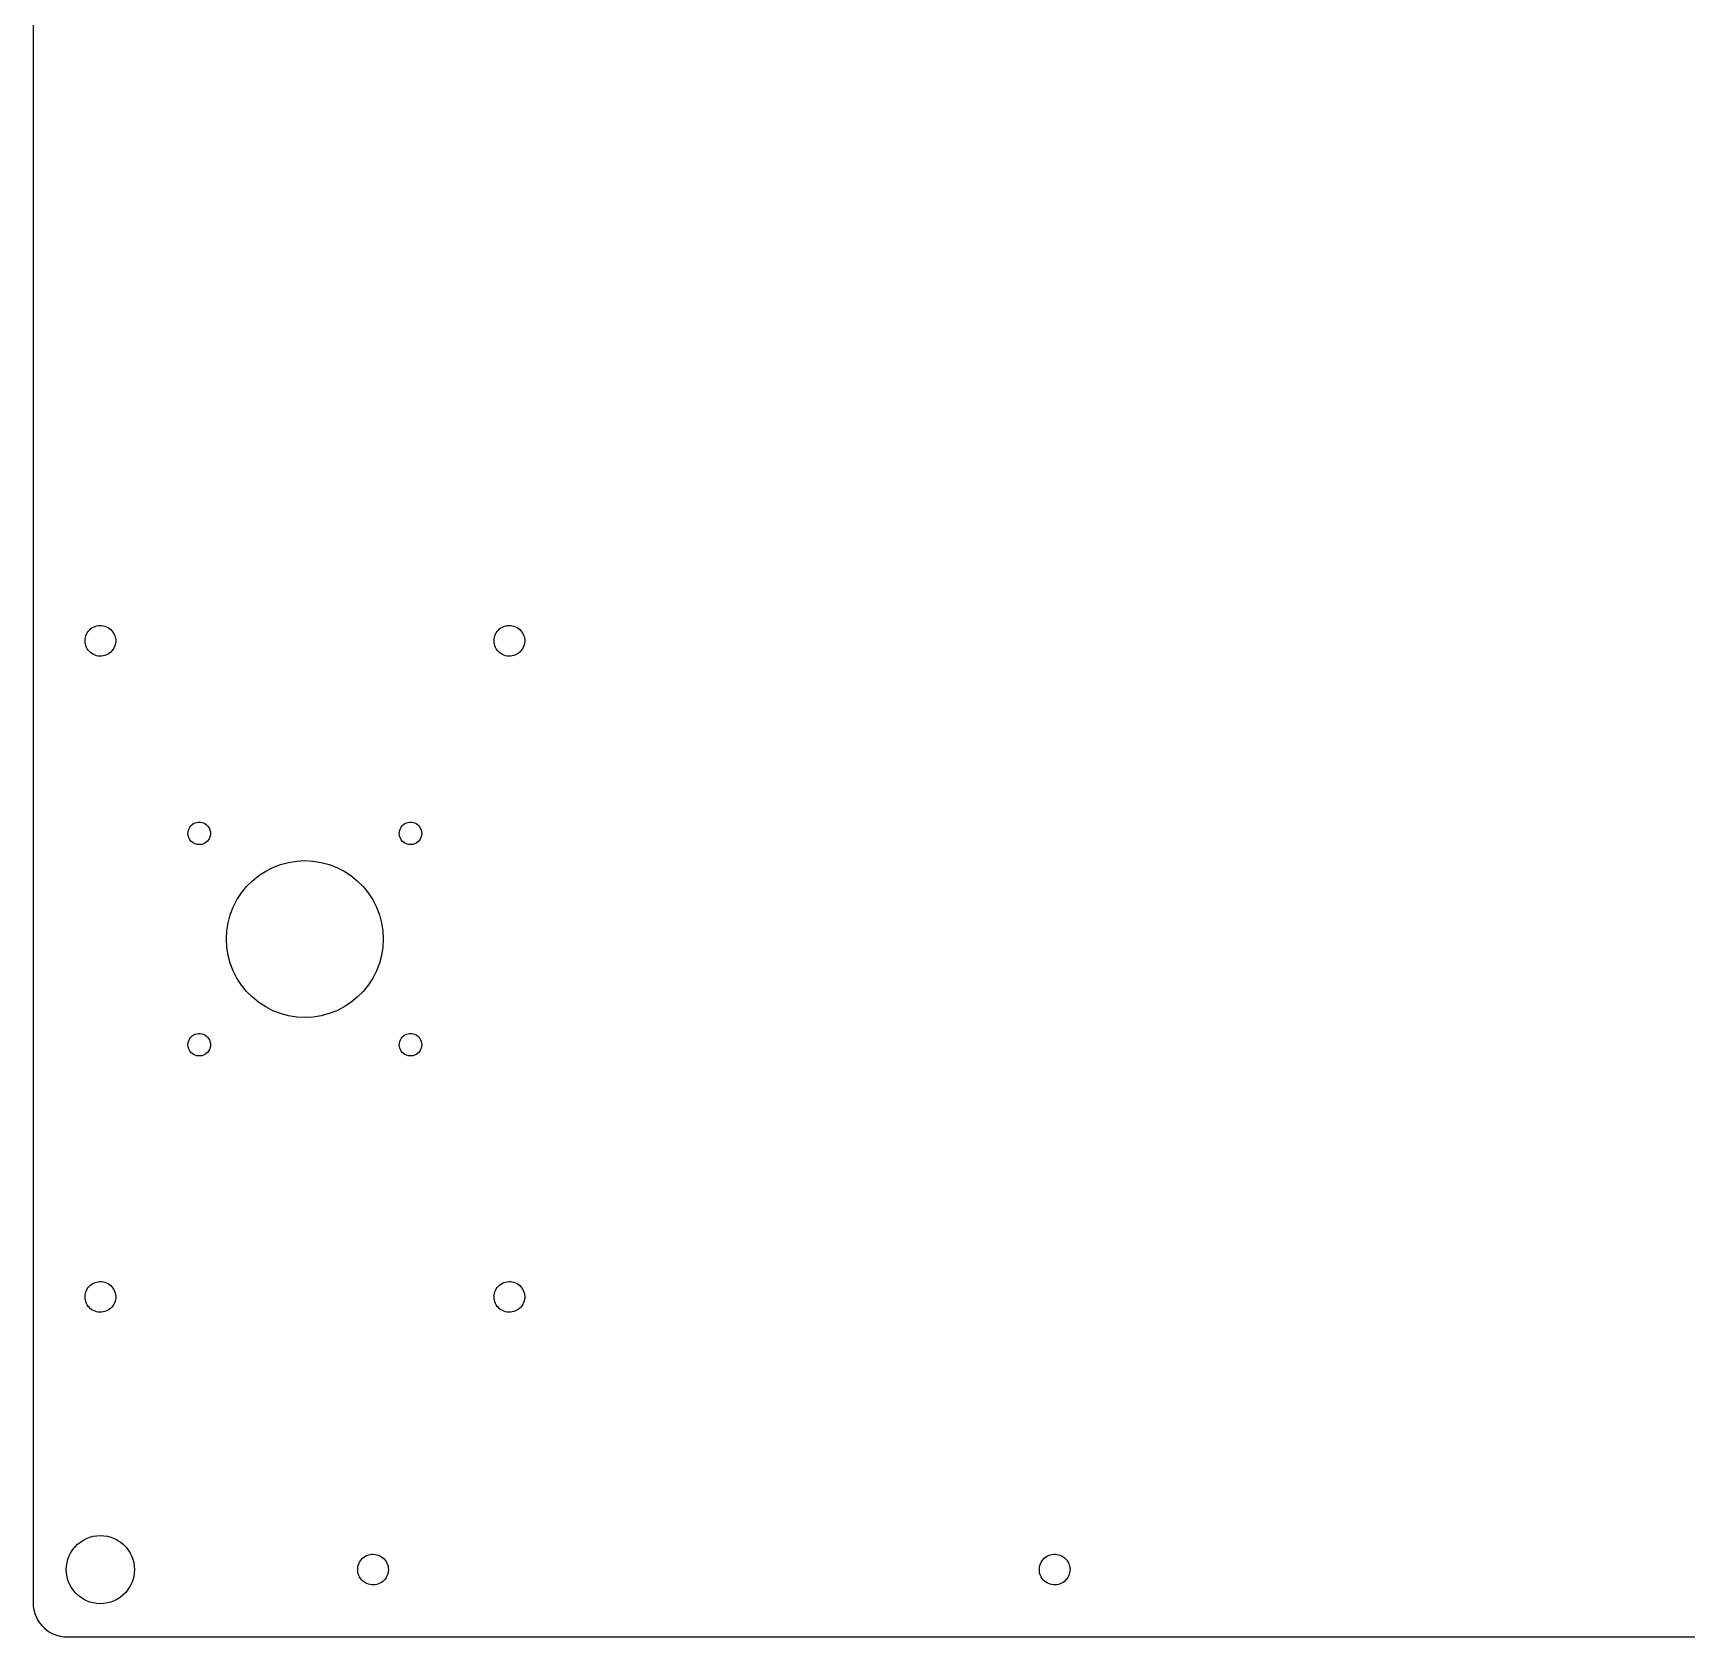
# Model space of a CAD drawing. Header units: metres. Extents: x -250 to 250, y -242 to 242.
# Drawn here: x -249.9 to -7.2, y -242.4 to -7.1 of the extents above; entities that cross this region are included whole.
import ezdxf

# ---------------------------------------------------------------- set-up
doc = ezdxf.new("R2010")
doc.units = ezdxf.units.M

msp = doc.modelspace()

# ---------------------------------------------------------------- linework, layer by layer
for p, q in [((-249.875, 237.375), (-249.875, -237.375)), ((-241.613, -94.6811), (-241.43, -94.5132)), ((-241.43, -94.5132), (-241.231, -94.3664)), ((-241.231, -94.3664), (-241.016, -94.2424)), ((-241.016, -94.2424), (-240.789, -94.1429)), ((-240.789, -94.1429), (-240.552, -94.0688)), ((-240.552, -94.0688), (-240.309, -94.0213)), ((-240.309, -94.0213), (-240.062, -94.0009)), ((-240.062, -94.0009), (-239.814, -94.0077)), ((-239.814, -94.0077), (-239.569, -94.0417)), ((-239.569, -94.0417), (-239.328, -94.1026)), ((-239.328, -94.1026), (-239.096, -94.1895)), ((-239.096, -94.1895), (-238.875, -94.3014)), ((-238.875, -94.3014), (-238.667, -94.437)), ((-238.667, -94.437), (-238.476, -94.5946)), ((-238.476, -94.5946), (-238.303, -94.7723)), ((-181.613, -94.6811), (-181.43, -94.5132)), ((-181.43, -94.5132), (-181.231, -94.3664)), ((-181.231, -94.3664), (-181.016, -94.2424)), ((-181.016, -94.2424), (-180.789, -94.1429)), ((-180.789, -94.1429), (-180.552, -94.0688)), ((-180.552, -94.0688), (-180.309, -94.0213)), ((-180.309, -94.0213), (-180.062, -94.0009)), ((-180.062, -94.0009), (-179.814, -94.0077)), ((-179.814, -94.0077), (-179.569, -94.0417)), ((-179.569, -94.0417), (-179.328, -94.1026)), ((-179.328, -94.1026), (-179.096, -94.1895)), ((-179.096, -94.1895), (-178.875, -94.3014)), ((-178.875, -94.3014), (-178.667, -94.437)), ((-178.667, -94.437), (-178.476, -94.5946)), ((-178.476, -94.5946), (-178.303, -94.7723)), ((-242.25, -96.25), (-242.236, -96.0025)), ((-242.236, -96.4975), (-242.25, -96.25)), ((-242.236, -96.0025), (-242.196, -95.758)), ((-242.196, -96.742), (-242.236, -96.4975)), ((-242.196, -95.758), (-242.128, -95.5194)), ((-242.128, -96.9806), (-242.196, -96.742)), ((-242.128, -95.5194), (-242.035, -95.2897)), ((-242.035, -97.2102), (-242.128, -96.9806)), ((-242.035, -95.2897), (-241.917, -95.0717)), ((-241.917, -95.0717), (-241.776, -94.868)), ((-241.776, -94.868), (-241.613, -94.6811)), ((-238.303, -94.7723), (-238.151, -94.9679)), ((-238.151, -94.9679), (-238.021, -95.1791)), ((-238.021, -95.1791), (-237.915, -95.4033)), ((-237.915, -95.4033), (-237.835, -95.6378)), ((-237.835, -96.8622), (-237.915, -97.0967)), ((-237.835, -95.6378), (-237.781, -95.8797)), ((-237.781, -96.6203), (-237.835, -96.8622)), ((-237.781, -95.8797), (-237.753, -96.1261)), ((-237.753, -96.3739), (-237.781, -96.6203)), ((-237.753, -96.1261), (-237.753, -96.3739)), ((-182.25, -96.25), (-182.236, -96.0025)), ((-182.236, -96.4975), (-182.25, -96.25)), ((-182.236, -96.0025), (-182.196, -95.758)), ((-182.196, -96.742), (-182.236, -96.4975)), ((-182.196, -95.758), (-182.128, -95.5194)), ((-182.128, -96.9806), (-182.196, -96.742)), ((-182.128, -95.5194), (-182.035, -95.2897)), ((-182.035, -97.2102), (-182.128, -96.9806)), ((-182.035, -95.2897), (-181.917, -95.0717)), ((-181.917, -95.0717), (-181.776, -94.868)), ((-181.776, -94.868), (-181.613, -94.6811)), ((-178.303, -94.7723), (-178.151, -94.9679)), ((-178.151, -94.9679), (-178.021, -95.1791)), ((-178.021, -95.1791), (-177.915, -95.4033)), ((-177.915, -95.4033), (-177.835, -95.6378)), ((-177.835, -96.8622), (-177.915, -97.0967)), ((-177.835, -95.6378), (-177.781, -95.8797)), ((-177.781, -96.6203), (-177.835, -96.8622)), ((-177.781, -95.8797), (-177.753, -96.1261)), ((-177.753, -96.3739), (-177.781, -96.6203)), ((-177.753, -96.1261), (-177.753, -96.3739)), ((-241.917, -97.4283), (-242.035, -97.2102)), ((-241.776, -97.632), (-241.917, -97.4283)), ((-241.613, -97.8189), (-241.776, -97.632)), ((-241.43, -97.9868), (-241.613, -97.8189)), ((-241.231, -98.1336), (-241.43, -97.9868)), ((-241.016, -98.2576), (-241.231, -98.1336)), ((-240.789, -98.3571), (-241.016, -98.2576)), ((-240.552, -98.4312), (-240.789, -98.3571)), ((-240.309, -98.4787), (-240.552, -98.4312)), ((-240.062, -98.4991), (-240.309, -98.4787)), ((-239.814, -98.4923), (-240.062, -98.4991)), ((-239.569, -98.4583), (-239.814, -98.4923)), ((-239.328, -98.3974), (-239.569, -98.4583)), ((-239.096, -98.3105), (-239.328, -98.3974)), ((-238.875, -98.1985), (-239.096, -98.3105)), ((-238.667, -98.063), (-238.875, -98.1985)), ((-238.476, -97.9054), (-238.667, -98.063)), ((-238.303, -97.7277), (-238.476, -97.9054)), ((-238.151, -97.5321), (-238.303, -97.7277)), ((-238.021, -97.3209), (-238.151, -97.5321)), ((-237.915, -97.0967), (-238.021, -97.3209)), ((-181.917, -97.4283), (-182.035, -97.2102)), ((-181.776, -97.632), (-181.917, -97.4283)), ((-181.613, -97.8189), (-181.776, -97.632)), ((-181.43, -97.9868), (-181.613, -97.8189)), ((-181.231, -98.1336), (-181.43, -97.9868)), ((-181.016, -98.2576), (-181.231, -98.1336)), ((-180.789, -98.3571), (-181.016, -98.2576)), ((-180.552, -98.4312), (-180.789, -98.3571)), ((-180.309, -98.4787), (-180.552, -98.4312)), ((-180.062, -98.4991), (-180.309, -98.4787)), ((-179.814, -98.4923), (-180.062, -98.4991)), ((-179.569, -98.4583), (-179.814, -98.4923)), ((-179.328, -98.3974), (-179.569, -98.4583)), ((-179.096, -98.3105), (-179.328, -98.3974)), ((-178.875, -98.1985), (-179.096, -98.3105)), ((-178.667, -98.063), (-178.875, -98.1985)), ((-178.476, -97.9054), (-178.667, -98.063)), ((-178.303, -97.7277), (-178.476, -97.9054)), ((-178.151, -97.5321), (-178.303, -97.7277)), ((-178.021, -97.3209), (-178.151, -97.5321)), ((-177.915, -97.0967), (-178.021, -97.3209)), ((-226.987, -123.784), (-226.863, -123.571)), ((-226.863, -123.571), (-226.71, -123.378)), ((-226.71, -123.378), (-226.529, -123.21)), ((-226.529, -123.21), (-226.325, -123.071)), ((-226.325, -123.071), (-226.103, -122.964)), ((-226.103, -122.964), (-225.867, -122.891)), ((-225.867, -122.891), (-225.623, -122.855)), ((-225.623, -122.855), (-225.377, -122.855)), ((-225.377, -122.855), (-225.133, -122.891)), ((-225.133, -122.891), (-224.897, -122.964)), ((-224.897, -122.964), (-224.675, -123.071)), ((-224.675, -123.071), (-224.471, -123.21)), ((-224.471, -123.21), (-224.29, -123.378)), ((-224.29, -123.378), (-224.137, -123.571)), ((-224.137, -123.571), (-224.013, -123.784)), ((-195.987, -123.784), (-195.863, -123.571)), ((-195.863, -123.571), (-195.71, -123.378)), ((-195.71, -123.378), (-195.529, -123.21)), ((-195.529, -123.21), (-195.325, -123.071)), ((-195.325, -123.071), (-195.103, -122.964)), ((-195.103, -122.964), (-194.867, -122.891)), ((-194.867, -122.891), (-194.623, -122.855)), ((-194.623, -122.855), (-194.377, -122.855)), ((-194.377, -122.855), (-194.133, -122.891)), ((-194.133, -122.891), (-193.897, -122.964)), ((-193.897, -122.964), (-193.675, -123.071)), ((-193.675, -123.071), (-193.471, -123.21)), ((-193.471, -123.21), (-193.29, -123.378)), ((-193.29, -123.378), (-193.137, -123.571)), ((-193.137, -123.571), (-193.013, -123.784)), ((-227.15, -124.5), (-227.132, -124.254)), ((-227.132, -124.746), (-227.15, -124.5)), ((-227.132, -124.254), (-227.077, -124.014)), ((-227.077, -124.986), (-227.132, -124.746)), ((-227.077, -124.014), (-226.987, -123.784)), ((-226.987, -125.216), (-227.077, -124.986)), ((-226.863, -125.429), (-226.987, -125.216)), ((-226.71, -125.622), (-226.863, -125.429)), ((-226.529, -125.79), (-226.71, -125.622)), ((-226.325, -125.929), (-226.529, -125.79)), ((-226.103, -126.036), (-226.325, -125.929)), ((-225.867, -126.109), (-226.103, -126.036)), ((-225.623, -126.145), (-225.867, -126.109)), ((-225.377, -126.145), (-225.623, -126.145)), ((-225.133, -126.109), (-225.377, -126.145)), ((-224.897, -126.036), (-225.133, -126.109)), ((-224.675, -125.929), (-224.897, -126.036)), ((-224.471, -125.79), (-224.675, -125.929)), ((-224.29, -125.622), (-224.471, -125.79)), ((-224.137, -125.429), (-224.29, -125.622)), ((-224.013, -125.216), (-224.137, -125.429)), ((-224.013, -123.784), (-223.923, -124.014)), ((-223.923, -124.986), (-224.013, -125.216)), ((-223.923, -124.014), (-223.868, -124.254)), ((-223.868, -124.746), (-223.923, -124.986)), ((-223.868, -124.254), (-223.85, -124.5)), ((-223.85, -124.5), (-223.868, -124.746)), ((-196.15, -124.5), (-196.132, -124.254)), ((-196.132, -124.746), (-196.15, -124.5)), ((-196.132, -124.254), (-196.077, -124.014)), ((-196.077, -124.986), (-196.132, -124.746)), ((-196.077, -124.014), (-195.987, -123.784)), ((-195.987, -125.216), (-196.077, -124.986)), ((-195.863, -125.429), (-195.987, -125.216)), ((-195.71, -125.622), (-195.863, -125.429)), ((-195.529, -125.79), (-195.71, -125.622)), ((-195.325, -125.929), (-195.529, -125.79)), ((-195.103, -126.036), (-195.325, -125.929)), ((-194.867, -126.109), (-195.103, -126.036)), ((-194.623, -126.145), (-194.867, -126.109)), ((-194.377, -126.145), (-194.623, -126.145)), ((-194.133, -126.109), (-194.377, -126.145)), ((-193.897, -126.036), (-194.133, -126.109)), ((-193.675, -125.929), (-193.897, -126.036)), ((-193.471, -125.79), (-193.675, -125.929)), ((-193.29, -125.622), (-193.471, -125.79)), ((-193.137, -125.429), (-193.29, -125.622)), ((-193.013, -125.216), (-193.137, -125.429)), ((-193.013, -123.784), (-192.923, -124.014)), ((-192.923, -124.986), (-193.013, -125.216)), ((-192.923, -124.014), (-192.868, -124.254)), ((-192.868, -124.746), (-192.923, -124.986)), ((-192.868, -124.254), (-192.85, -124.5)), ((-192.85, -124.5), (-192.868, -124.746)), ((-212.391, -128.751), (-211.202, -128.563)), ((-211.202, -128.563), (-210, -128.5)), ((-210, -128.5), (-208.798, -128.563)), ((-208.798, -128.563), (-207.609, -128.751)), ((-217.695, -131.454), (-216.76, -130.696)), ((-216.76, -130.696), (-215.75, -130.041)), ((-215.75, -130.041), (-214.677, -129.494)), ((-214.677, -129.494), (-213.554, -129.063)), ((-213.554, -129.063), (-212.391, -128.751)), ((-207.609, -128.751), (-206.446, -129.063)), ((-206.446, -129.063), (-205.323, -129.494)), ((-205.323, -129.494), (-204.25, -130.041)), ((-204.25, -130.041), (-203.24, -130.696)), ((-203.24, -130.696), (-202.305, -131.454)), ((-219.959, -134.25), (-219.304, -133.24)), ((-219.304, -133.24), (-218.546, -132.305)), ((-218.546, -132.305), (-217.695, -131.454)), ((-202.305, -131.454), (-201.454, -132.305)), ((-201.454, -132.305), (-200.696, -133.24)), ((-200.696, -133.24), (-200.041, -134.25)), ((-220.937, -136.446), (-220.506, -135.323)), ((-220.506, -135.323), (-219.959, -134.25)), ((-200.041, -134.25), (-199.494, -135.323)), ((-199.494, -135.323), (-199.063, -136.446)), ((-221.437, -138.798), (-221.249, -137.609)), ((-221.249, -137.609), (-220.937, -136.446)), ((-199.063, -136.446), (-198.751, -137.609)), ((-198.751, -137.609), (-198.563, -138.798)), ((-221.5, -140), (-221.437, -138.798)), ((-221.437, -141.202), (-221.5, -140)), ((-198.563, -138.798), (-198.5, -140)), ((-198.5, -140), (-198.563, -141.202)), ((-221.249, -142.391), (-221.437, -141.202)), ((-220.937, -143.554), (-221.249, -142.391)), ((-198.751, -142.391), (-199.063, -143.554)), ((-198.563, -141.202), (-198.751, -142.391)), ((-220.506, -144.677), (-220.937, -143.554)), ((-219.959, -145.75), (-220.506, -144.677)), ((-199.494, -144.677), (-200.041, -145.75)), ((-199.063, -143.554), (-199.494, -144.677)), ((-219.304, -146.76), (-219.959, -145.75)), ((-218.546, -147.695), (-219.304, -146.76)), ((-217.695, -148.546), (-218.546, -147.695)), ((-201.454, -147.695), (-202.305, -148.546)), ((-200.696, -146.76), (-201.454, -147.695)), ((-200.041, -145.75), (-200.696, -146.76)), ((-216.76, -149.304), (-217.695, -148.546)), ((-215.75, -149.959), (-216.76, -149.304)), ((-214.677, -150.506), (-215.75, -149.959)), ((-204.25, -149.959), (-205.323, -150.506)), ((-203.24, -149.304), (-204.25, -149.959)), ((-202.305, -148.546), (-203.24, -149.304)), ((-213.554, -150.937), (-214.677, -150.506)), ((-212.391, -151.249), (-213.554, -150.937)), ((-211.202, -151.437), (-212.391, -151.249)), ((-210, -151.5), (-211.202, -151.437)), ((-208.798, -151.437), (-210, -151.5)), ((-207.609, -151.249), (-208.798, -151.437)), ((-206.446, -150.937), (-207.609, -151.249)), ((-205.323, -150.506), (-206.446, -150.937)), ((-227.15, -155.5), (-227.132, -155.254)), ((-227.132, -155.254), (-227.077, -155.014)), ((-227.077, -155.014), (-226.987, -154.784)), ((-226.987, -154.784), (-226.863, -154.571)), ((-226.863, -154.571), (-226.71, -154.378)), ((-226.71, -154.378), (-226.529, -154.21)), ((-226.529, -154.21), (-226.325, -154.071)), ((-226.325, -154.071), (-226.103, -153.964)), ((-226.103, -153.964), (-225.867, -153.891)), ((-225.867, -153.891), (-225.623, -153.855)), ((-225.623, -153.855), (-225.377, -153.855)), ((-225.377, -153.855), (-225.133, -153.891)), ((-225.133, -153.891), (-224.897, -153.964)), ((-224.897, -153.964), (-224.675, -154.071)), ((-224.675, -154.071), (-224.471, -154.21)), ((-224.471, -154.21), (-224.29, -154.378)), ((-224.29, -154.378), (-224.137, -154.571)), ((-224.137, -154.571), (-224.013, -154.784)), ((-224.013, -154.784), (-223.923, -155.014)), ((-223.923, -155.014), (-223.868, -155.254)), ((-223.868, -155.254), (-223.85, -155.5)), ((-196.15, -155.5), (-196.132, -155.254)), ((-196.132, -155.254), (-196.077, -155.014)), ((-196.077, -155.014), (-195.987, -154.784)), ((-195.987, -154.784), (-195.863, -154.571)), ((-195.863, -154.571), (-195.71, -154.378)), ((-195.71, -154.378), (-195.529, -154.21)), ((-195.529, -154.21), (-195.325, -154.071)), ((-195.325, -154.071), (-195.103, -153.964)), ((-195.103, -153.964), (-194.867, -153.891)), ((-194.867, -153.891), (-194.623, -153.855)), ((-194.623, -153.855), (-194.377, -153.855)), ((-194.377, -153.855), (-194.133, -153.891)), ((-194.133, -153.891), (-193.897, -153.964)), ((-193.897, -153.964), (-193.675, -154.071)), ((-193.675, -154.071), (-193.471, -154.21)), ((-193.471, -154.21), (-193.29, -154.378)), ((-193.29, -154.378), (-193.137, -154.571)), ((-193.137, -154.571), (-193.013, -154.784)), ((-193.013, -154.784), (-192.923, -155.014)), ((-192.923, -155.014), (-192.868, -155.254)), ((-192.868, -155.254), (-192.85, -155.5)), ((-227.132, -155.746), (-227.15, -155.5)), ((-227.077, -155.986), (-227.132, -155.746)), ((-226.987, -156.216), (-227.077, -155.986)), ((-226.863, -156.429), (-226.987, -156.216)), ((-226.71, -156.622), (-226.863, -156.429)), ((-226.529, -156.79), (-226.71, -156.622)), ((-226.325, -156.929), (-226.529, -156.79)), ((-226.103, -157.036), (-226.325, -156.929)), ((-225.867, -157.109), (-226.103, -157.036)), ((-225.623, -157.145), (-225.867, -157.109)), ((-225.377, -157.145), (-225.623, -157.145)), ((-225.133, -157.109), (-225.377, -157.145)), ((-224.897, -157.036), (-225.133, -157.109)), ((-224.675, -156.929), (-224.897, -157.036)), ((-224.471, -156.79), (-224.675, -156.929)), ((-224.29, -156.622), (-224.471, -156.79)), ((-224.137, -156.429), (-224.29, -156.622)), ((-224.013, -156.216), (-224.137, -156.429)), ((-223.923, -155.986), (-224.013, -156.216)), ((-223.868, -155.746), (-223.923, -155.986)), ((-223.85, -155.5), (-223.868, -155.746)), ((-196.132, -155.746), (-196.15, -155.5)), ((-196.077, -155.986), (-196.132, -155.746)), ((-195.987, -156.216), (-196.077, -155.986)), ((-195.863, -156.429), (-195.987, -156.216)), ((-195.71, -156.622), (-195.863, -156.429)), ((-195.529, -156.79), (-195.71, -156.622)), ((-195.325, -156.929), (-195.529, -156.79)), ((-195.103, -157.036), (-195.325, -156.929)), ((-194.867, -157.109), (-195.103, -157.036)), ((-194.623, -157.145), (-194.867, -157.109)), ((-194.377, -157.145), (-194.623, -157.145)), ((-194.133, -157.109), (-194.377, -157.145)), ((-193.897, -157.036), (-194.133, -157.109)), ((-193.675, -156.929), (-193.897, -157.036)), ((-193.471, -156.79), (-193.675, -156.929)), ((-193.29, -156.622), (-193.471, -156.79)), ((-193.137, -156.429), (-193.29, -156.622)), ((-193.013, -156.216), (-193.137, -156.429)), ((-192.923, -155.986), (-193.013, -156.216)), ((-192.868, -155.746), (-192.923, -155.986)), ((-192.85, -155.5), (-192.868, -155.746)), ((-242.128, -191.769), (-242.035, -191.54)), ((-242.035, -191.54), (-241.917, -191.322)), ((-241.917, -191.322), (-241.776, -191.118)), ((-241.776, -191.118), (-241.613, -190.931)), ((-241.613, -190.931), (-241.43, -190.763)), ((-241.43, -190.763), (-241.231, -190.616)), ((-241.231, -190.616), (-241.016, -190.492)), ((-241.016, -190.492), (-240.789, -190.393)), ((-240.789, -190.393), (-240.552, -190.319)), ((-240.552, -190.319), (-240.309, -190.271)), ((-240.309, -190.271), (-240.062, -190.251)), ((-240.062, -190.251), (-239.814, -190.258)), ((-239.814, -190.258), (-239.569, -190.292)), ((-239.569, -190.292), (-239.328, -190.353)), ((-239.328, -190.353), (-239.096, -190.44)), ((-239.096, -190.44), (-238.875, -190.551)), ((-238.875, -190.551), (-238.667, -190.687)), ((-238.667, -190.687), (-238.476, -190.845)), ((-238.476, -190.845), (-238.303, -191.022)), ((-238.303, -191.022), (-238.151, -191.218)), ((-238.151, -191.218), (-238.021, -191.429)), ((-238.021, -191.429), (-237.915, -191.653)), ((-237.915, -191.653), (-237.835, -191.888)), ((-182.128, -191.769), (-182.035, -191.54)), ((-182.035, -191.54), (-181.917, -191.322)), ((-181.917, -191.322), (-181.776, -191.118)), ((-181.776, -191.118), (-181.613, -190.931)), ((-181.613, -190.931), (-181.43, -190.763)), ((-181.43, -190.763), (-181.231, -190.616)), ((-181.231, -190.616), (-181.016, -190.492)), ((-181.016, -190.492), (-180.789, -190.393)), ((-180.789, -190.393), (-180.552, -190.319)), ((-180.552, -190.319), (-180.309, -190.271)), ((-180.309, -190.271), (-180.062, -190.251)), ((-180.062, -190.251), (-179.814, -190.258)), ((-179.814, -190.258), (-179.569, -190.292)), ((-179.569, -190.292), (-179.328, -190.353)), ((-179.328, -190.353), (-179.096, -190.44)), ((-179.096, -190.44), (-178.875, -190.551)), ((-178.875, -190.551), (-178.667, -190.687)), ((-178.667, -190.687), (-178.476, -190.845)), ((-178.476, -190.845), (-178.303, -191.022)), ((-178.303, -191.022), (-178.151, -191.218)), ((-178.151, -191.218), (-178.021, -191.429)), ((-178.021, -191.429), (-177.915, -191.653)), ((-177.915, -191.653), (-177.835, -191.888)), ((-242.25, -192.5), (-242.236, -192.252)), ((-242.236, -192.748), (-242.25, -192.5)), ((-242.236, -192.252), (-242.196, -192.008)), ((-242.196, -192.992), (-242.236, -192.748)), ((-242.196, -192.008), (-242.128, -191.769)), ((-242.128, -193.231), (-242.196, -192.992)), ((-242.035, -193.46), (-242.128, -193.231)), ((-241.917, -193.678), (-242.035, -193.46)), ((-241.776, -193.882), (-241.917, -193.678)), ((-241.613, -194.069), (-241.776, -193.882)), ((-241.43, -194.237), (-241.613, -194.069)), ((-238.303, -193.978), (-238.476, -194.155)), ((-238.151, -193.782), (-238.303, -193.978)), ((-238.021, -193.571), (-238.151, -193.782)), ((-237.915, -193.347), (-238.021, -193.571)), ((-237.835, -193.112), (-237.915, -193.347)), ((-237.835, -191.888), (-237.781, -192.13)), ((-237.781, -192.87), (-237.835, -193.112)), ((-237.781, -192.13), (-237.753, -192.376)), ((-237.753, -192.624), (-237.781, -192.87)), ((-237.753, -192.376), (-237.753, -192.624)), ((-182.25, -192.5), (-182.236, -192.252)), ((-182.236, -192.748), (-182.25, -192.5)), ((-182.236, -192.252), (-182.196, -192.008)), ((-182.196, -192.992), (-182.236, -192.748)), ((-182.196, -192.008), (-182.128, -191.769)), ((-182.128, -193.231), (-182.196, -192.992)), ((-182.035, -193.46), (-182.128, -193.231)), ((-181.917, -193.678), (-182.035, -193.46)), ((-181.776, -193.882), (-181.917, -193.678)), ((-181.613, -194.069), (-181.776, -193.882)), ((-181.43, -194.237), (-181.613, -194.069)), ((-178.303, -193.978), (-178.476, -194.155)), ((-178.151, -193.782), (-178.303, -193.978)), ((-178.021, -193.571), (-178.151, -193.782)), ((-177.915, -193.347), (-178.021, -193.571)), ((-177.835, -193.112), (-177.915, -193.347)), ((-177.835, -191.888), (-177.781, -192.13)), ((-177.781, -192.87), (-177.835, -193.112)), ((-177.781, -192.13), (-177.753, -192.376)), ((-177.753, -192.624), (-177.781, -192.87)), ((-177.753, -192.376), (-177.753, -192.624)), ((-241.231, -194.384), (-241.43, -194.237)), ((-241.016, -194.508), (-241.231, -194.384)), ((-240.789, -194.607), (-241.016, -194.508)), ((-240.552, -194.681), (-240.789, -194.607)), ((-240.309, -194.729), (-240.552, -194.681)), ((-240.062, -194.749), (-240.309, -194.729)), ((-239.814, -194.742), (-240.062, -194.749)), ((-239.569, -194.708), (-239.814, -194.742)), ((-239.328, -194.647), (-239.569, -194.708)), ((-239.096, -194.56), (-239.328, -194.647)), ((-238.875, -194.449), (-239.096, -194.56)), ((-238.667, -194.313), (-238.875, -194.449)), ((-238.476, -194.155), (-238.667, -194.313)), ((-181.231, -194.384), (-181.43, -194.237)), ((-181.016, -194.508), (-181.231, -194.384)), ((-180.789, -194.607), (-181.016, -194.508)), ((-180.552, -194.681), (-180.789, -194.607)), ((-180.309, -194.729), (-180.552, -194.681)), ((-180.062, -194.749), (-180.309, -194.729)), ((-179.814, -194.742), (-180.062, -194.749)), ((-179.569, -194.708), (-179.814, -194.742)), ((-179.328, -194.647), (-179.569, -194.708)), ((-179.096, -194.56), (-179.328, -194.647)), ((-178.875, -194.449), (-179.096, -194.56)), ((-178.667, -194.313), (-178.875, -194.449)), ((-178.476, -194.155), (-178.667, -194.313)), ((-242.5, -228.17), (-242.034, -227.932)), ((-242.034, -227.932), (-241.545, -227.745)), ((-241.545, -227.745), (-241.04, -227.609)), ((-241.04, -227.609), (-240.523, -227.527)), ((-240.523, -227.527), (-240, -227.5)), ((-240, -227.5), (-239.477, -227.527)), ((-239.477, -227.527), (-238.96, -227.609)), ((-238.96, -227.609), (-238.455, -227.745)), ((-238.455, -227.745), (-237.966, -227.932)), ((-237.966, -227.932), (-237.5, -228.17)), ((-244.755, -230.955), (-244.568, -230.466)), ((-244.568, -230.466), (-244.33, -230)), ((-244.33, -230), (-244.045, -229.561)), ((-244.045, -229.561), (-243.716, -229.154)), ((-243.716, -229.154), (-243.346, -228.784)), ((-243.346, -228.784), (-242.939, -228.455)), ((-242.939, -228.455), (-242.5, -228.17)), ((-237.5, -228.17), (-237.061, -228.455)), ((-237.061, -228.455), (-236.654, -228.784)), ((-236.654, -228.784), (-236.284, -229.154)), ((-236.284, -229.154), (-235.955, -229.561)), ((-235.955, -229.561), (-235.67, -230)), ((-235.67, -230), (-235.432, -230.466)), ((-235.432, -230.466), (-235.245, -230.955)), ((-201.125, -230.551), (-200.904, -230.44)), ((-200.904, -230.44), (-200.672, -230.353)), ((-200.672, -230.353), (-200.431, -230.292)), ((-200.431, -230.292), (-200.186, -230.258)), ((-200.186, -230.258), (-199.938, -230.251)), ((-199.938, -230.251), (-199.691, -230.271)), ((-199.691, -230.271), (-199.448, -230.319)), ((-199.448, -230.319), (-199.211, -230.393)), ((-199.211, -230.393), (-198.984, -230.492)), ((-198.984, -230.492), (-198.769, -230.616)), ((-101.125, -230.551), (-100.904, -230.44)), ((-100.904, -230.44), (-100.672, -230.353)), ((-100.672, -230.353), (-100.431, -230.292)), ((-100.431, -230.292), (-100.186, -230.258)), ((-100.186, -230.258), (-99.938, -230.251)), ((-99.938, -230.251), (-99.6909, -230.271)), ((-99.6909, -230.271), (-99.4476, -230.319)), ((-99.4476, -230.319), (-99.2111, -230.393)), ((-99.2111, -230.393), (-98.984, -230.492)), ((-98.984, -230.492), (-98.7694, -230.616)), ((-245, -232.5), (-244.973, -231.977)), ((-244.973, -233.023), (-245, -232.5)), ((-244.973, -231.977), (-244.891, -231.46)), ((-244.891, -231.46), (-244.755, -230.955)), ((-235.245, -230.955), (-235.109, -231.46)), ((-235.109, -231.46), (-235.027, -231.977)), ((-235.027, -231.977), (-235, -232.5)), ((-235, -232.5), (-235.027, -233.023)), ((-202.247, -232.376), (-202.219, -232.13)), ((-202.247, -232.624), (-202.247, -232.376)), ((-202.219, -232.87), (-202.247, -232.624)), ((-202.219, -232.13), (-202.165, -231.888)), ((-202.165, -233.112), (-202.219, -232.87)), ((-202.165, -231.888), (-202.085, -231.653)), ((-202.085, -231.653), (-201.979, -231.429)), ((-201.979, -231.429), (-201.849, -231.218)), ((-201.849, -231.218), (-201.697, -231.022)), ((-201.697, -231.022), (-201.524, -230.845)), ((-201.524, -230.845), (-201.333, -230.687)), ((-201.333, -230.687), (-201.125, -230.551)), ((-198.769, -230.616), (-198.57, -230.763)), ((-198.57, -230.763), (-198.387, -230.931)), ((-198.387, -230.931), (-198.224, -231.118)), ((-198.224, -231.118), (-198.083, -231.322)), ((-198.083, -231.322), (-197.965, -231.54)), ((-197.965, -231.54), (-197.872, -231.769)), ((-197.872, -231.769), (-197.804, -232.008)), ((-197.804, -232.008), (-197.764, -232.252)), ((-197.764, -232.748), (-197.804, -232.992)), ((-197.764, -232.252), (-197.75, -232.5)), ((-197.75, -232.5), (-197.764, -232.748)), ((-102.247, -232.376), (-102.219, -232.13)), ((-102.247, -232.624), (-102.247, -232.376)), ((-102.219, -232.87), (-102.247, -232.624)), ((-102.219, -232.13), (-102.165, -231.888)), ((-102.165, -233.112), (-102.219, -232.87)), ((-102.165, -231.888), (-102.085, -231.653)), ((-102.085, -231.653), (-101.979, -231.429)), ((-101.979, -231.429), (-101.849, -231.218)), ((-101.849, -231.218), (-101.697, -231.022)), ((-101.697, -231.022), (-101.524, -230.845)), ((-101.524, -230.845), (-101.333, -230.687)), ((-101.333, -230.687), (-101.125, -230.551)), ((-98.7694, -230.616), (-98.5696, -230.763)), ((-98.5696, -230.763), (-98.3872, -230.931)), ((-98.3872, -230.931), (-98.2244, -231.118)), ((-98.2244, -231.118), (-98.0832, -231.322)), ((-98.0832, -231.322), (-97.9652, -231.54)), ((-97.9652, -231.54), (-97.8719, -231.769)), ((-97.8719, -231.769), (-97.8045, -232.008)), ((-97.8045, -232.008), (-97.7637, -232.252)), ((-97.7637, -232.748), (-97.8045, -232.992)), ((-97.7637, -232.252), (-97.75, -232.5)), ((-97.75, -232.5), (-97.7637, -232.748)), ((-244.891, -233.54), (-244.973, -233.023)), ((-244.755, -234.045), (-244.891, -233.54)), ((-244.568, -234.534), (-244.755, -234.045)), ((-244.33, -235), (-244.568, -234.534)), ((-244.045, -235.439), (-244.33, -235)), ((-235.67, -235), (-235.955, -235.439)), ((-235.432, -234.534), (-235.67, -235)), ((-235.245, -234.045), (-235.432, -234.534)), ((-235.109, -233.54), (-235.245, -234.045)), ((-235.027, -233.023), (-235.109, -233.54)), ((-202.085, -233.347), (-202.165, -233.112)), ((-201.979, -233.571), (-202.085, -233.347)), ((-201.849, -233.782), (-201.979, -233.571)), ((-201.697, -233.978), (-201.849, -233.782)), ((-201.524, -234.155), (-201.697, -233.978)), ((-201.333, -234.313), (-201.524, -234.155)), ((-201.125, -234.449), (-201.333, -234.313)), ((-200.904, -234.56), (-201.125, -234.449)), ((-200.672, -234.647), (-200.904, -234.56)), ((-200.431, -234.708), (-200.672, -234.647)), ((-200.186, -234.742), (-200.431, -234.708)), ((-199.938, -234.749), (-200.186, -234.742)), ((-199.691, -234.729), (-199.938, -234.749)), ((-199.448, -234.681), (-199.691, -234.729)), ((-199.211, -234.607), (-199.448, -234.681)), ((-198.984, -234.508), (-199.211, -234.607)), ((-198.769, -234.384), (-198.984, -234.508)), ((-198.57, -234.237), (-198.769, -234.384)), ((-198.387, -234.069), (-198.57, -234.237)), ((-198.224, -233.882), (-198.387, -234.069)), ((-198.083, -233.678), (-198.224, -233.882)), ((-197.965, -233.46), (-198.083, -233.678)), ((-197.872, -233.231), (-197.965, -233.46)), ((-197.804, -232.992), (-197.872, -233.231)), ((-102.085, -233.347), (-102.165, -233.112)), ((-101.979, -233.571), (-102.085, -233.347)), ((-101.849, -233.782), (-101.979, -233.571)), ((-101.697, -233.978), (-101.849, -233.782)), ((-101.524, -234.155), (-101.697, -233.978)), ((-101.333, -234.313), (-101.524, -234.155)), ((-101.125, -234.449), (-101.333, -234.313)), ((-100.904, -234.56), (-101.125, -234.449)), ((-100.672, -234.647), (-100.904, -234.56)), ((-100.431, -234.708), (-100.672, -234.647)), ((-100.186, -234.742), (-100.431, -234.708)), ((-99.938, -234.749), (-100.186, -234.742)), ((-99.6909, -234.729), (-99.938, -234.749)), ((-99.4476, -234.681), (-99.6909, -234.729)), ((-99.2111, -234.607), (-99.4476, -234.681)), ((-98.984, -234.508), (-99.2111, -234.607)), ((-98.7694, -234.384), (-98.984, -234.508)), ((-98.5696, -234.237), (-98.7694, -234.384)), ((-98.3872, -234.069), (-98.5696, -234.237)), ((-98.2244, -233.882), (-98.3872, -234.069)), ((-98.0832, -233.678), (-98.2244, -233.882)), ((-97.9652, -233.46), (-98.0832, -233.678)), ((-97.8719, -233.231), (-97.9652, -233.46)), ((-97.8045, -232.992), (-97.8719, -233.231)), ((-249.875, -237.375), (-249.848, -237.898)), ((-243.716, -235.846), (-244.045, -235.439)), ((-243.346, -236.216), (-243.716, -235.846)), ((-242.939, -236.545), (-243.346, -236.216)), ((-242.5, -236.83), (-242.939, -236.545)), ((-242.034, -237.068), (-242.5, -236.83)), ((-241.545, -237.255), (-242.034, -237.068)), ((-241.04, -237.391), (-241.545, -237.255)), ((-240.523, -237.473), (-241.04, -237.391)), ((-240, -237.5), (-240.523, -237.473)), ((-239.477, -237.473), (-240, -237.5)), ((-238.96, -237.391), (-239.477, -237.473)), ((-238.455, -237.255), (-238.96, -237.391)), ((-237.966, -237.068), (-238.455, -237.255)), ((-237.5, -236.83), (-237.966, -237.068)), ((-237.061, -236.545), (-237.5, -236.83)), ((-236.654, -236.216), (-237.061, -236.545)), ((-236.284, -235.846), (-236.654, -236.216)), ((-235.955, -235.439), (-236.284, -235.846)), ((-249.848, -237.898), (-249.766, -238.415)), ((-249.766, -238.415), (-249.63, -238.92)), ((-249.63, -238.92), (-249.443, -239.409)), ((-249.443, -239.409), (-249.205, -239.875)), ((-249.205, -239.875), (-248.92, -240.314)), ((-248.92, -240.314), (-248.591, -240.721)), ((-248.591, -240.721), (-248.221, -241.091)), ((-248.221, -241.091), (-247.814, -241.42)), ((-247.814, -241.42), (-247.375, -241.705)), ((-247.375, -241.705), (-246.909, -241.943)), ((-246.909, -241.943), (-246.42, -242.13)), ((-246.42, -242.13), (-245.915, -242.266)), ((-245.915, -242.266), (-245.398, -242.348)), ((-245.398, -242.348), (-244.875, -242.375)), ((-244.875, -242.375), (244.875, -242.375))]:
    msp.add_line(p, q)

doc.saveas('drawing.dxf')
